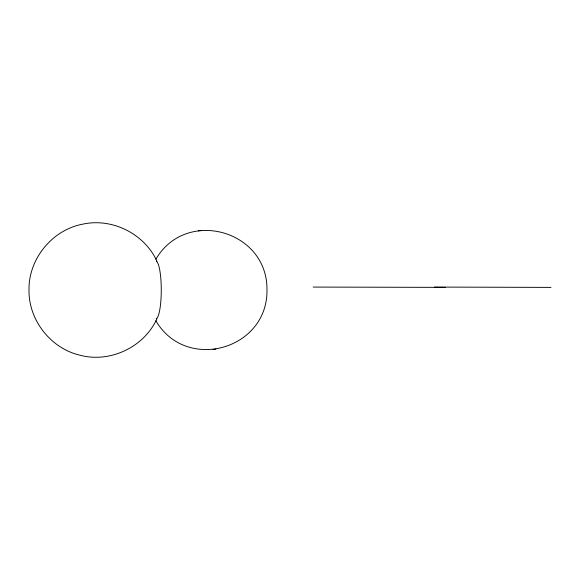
<?xml version="1.0" encoding="UTF-8"?>
<svg xmlns="http://www.w3.org/2000/svg" width="580" height="580" viewBox="0 0 580 580"><rect width="100%" height="100%" fill="white"/><g stroke="black" fill="none" stroke-linecap="round" stroke-linejoin="round"><path stroke-width="0.87" d="M434.355 287.071L551 287.39M156.948 318.732C144.13 347.152 109.975 363.305 79.873 355.185C50.641 348.37 28.514 320.008 29 290C28.442 258.832 52.41 229.622 83.092 224.09C112.426 217.761 144.558 233.929 156.948 261.268M155.861 259.245C185.941 207.524 267.764 230.166 266.974 290C267.764 349.834 185.941 372.476 155.861 320.755M198.389 230.833L201.304 230.47M213.019 349.53L215.934 349.167M313.149 287.071L445.317 287.368M156.353 261.261A28.906 5.503 -90 0 1 159.326 267.982A28.913 5.51 90 0 1 157.891 316.651A28.906 5.503 -90 0 1 156.353 318.732"/></g></svg>
